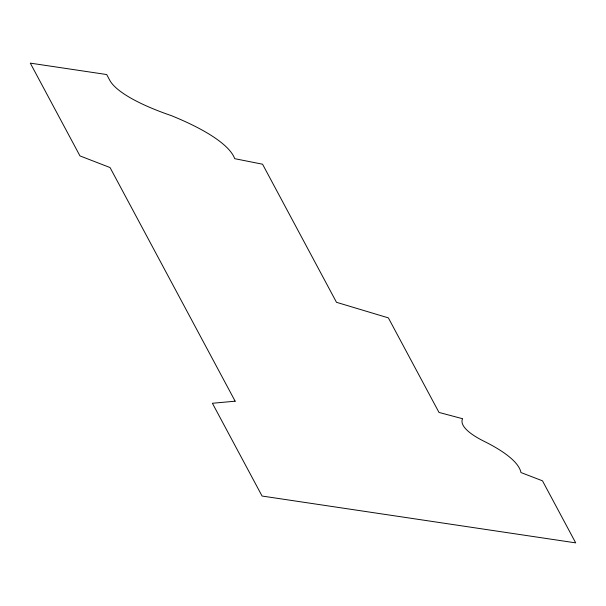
<?xml version="1.0" encoding="UTF-8"?>
<svg xmlns="http://www.w3.org/2000/svg" width="606" height="606" viewBox="0 0 606 606"><rect width="100%" height="100%" fill="white"/><g stroke="black" fill="none" stroke-linecap="round" stroke-linejoin="round"><path stroke-width="0.91" d="M235.151 401.195L212.403 403.27L262.072 496.041L575.7 542.87L542.484 480.823L520.948 472.544A153.326 39.163 11.6 0 0 483.967 441.244A92.438 23.611 11.6 0 1 462.575 418.716L438.994 412.436L388.37 317.877L336.489 302.303L262.557 164.211L234.711 158.674A175.702 44.882 11.6 0 0 171.21 115.587A127.048 32.451 11.6 0 1 109.8 80.348L106.694 74.538L30.3 63.13L79.962 155.901L110.057 167.559L235.151 401.195"/></g></svg>
